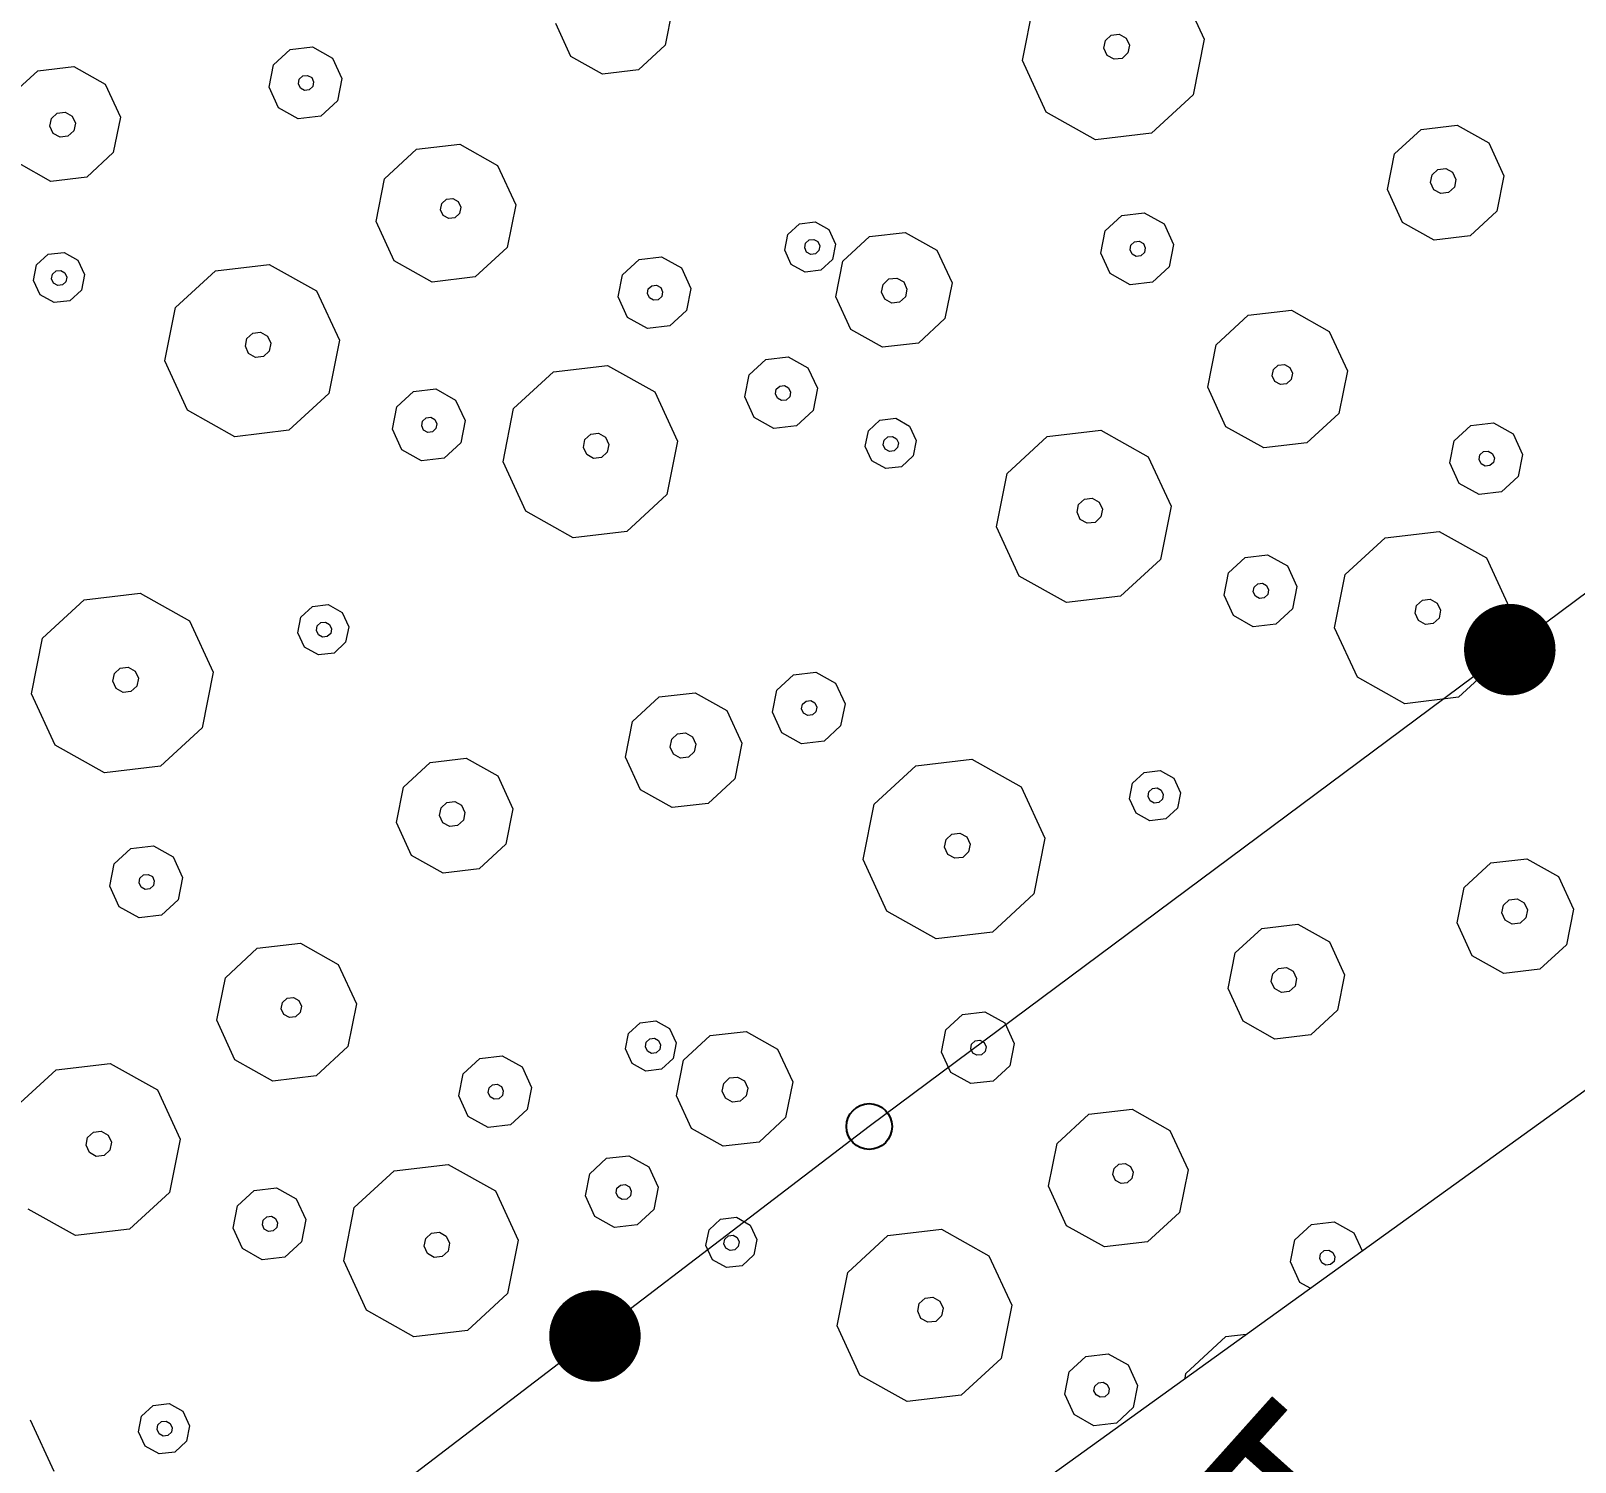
# Model space of a CAD drawing. Header units: metres. Extents: x -2858 to 512, y -1995 to 1252.
# Drawn here: x -927.36 to -923.985, y -902.364 to -899.236 of the extents above; entities that cross this region are included whole.
import ezdxf
from ezdxf.enums import TextEntityAlignment as Align

# ---------------------------------------------------------------- set-up
doc = ezdxf.new("R2010")
doc.units = ezdxf.units.M
doc.header["$PDMODE"] = 33
doc.header["$PDSIZE"] = 0.1
for name, color, linetype in [('Calque commun', 7, 'Continuous'), ('Calque14', 7, 'Continuous'), ('Calque15', 7, 'Continuous'), ('Calque7', 7, 'Continuous'), ('Calque8', 7, 'Continuous')]:
    doc.layers.add(name, color=color, linetype=linetype)
doc.styles.add('Arial12', font='arial.ttf', dxfattribs={"width": 0.9, "height": 0.41584})

# ---------------------------------------------------------------- blocks, each defined once
blk = doc.blocks.new('PointTopo_SPE')
at = {"layer": 'Calque commun', "color": 1, "linetype": 'ByBlock', "lineweight": -2}
blk.add_point((0, 0), dxfattribs=at)
blk = doc.blocks.new('GeoRond')
at = {"linetype": 'Continuous', "ltscale": 2.5, "const_width": 0.499, "flags": 128}
blk.add_lwpolyline([(-0.2505, 0, 1), (0.2505, 0, 1)], format="xyb", close=True, dxfattribs=at)
blk = doc.blocks.new('geometrebondepartleger')
at = {"layer": 'Calque7', "color": 1, "linetype": 'Continuous', "lineweight": 9}
blk.add_polyline3d([(141.2008, 124.9129, 79), (146.0805, 124.0046, 79), (151.5015, 122.9015, 79), (157.3363, 121.7891, 79), (165.9825, 119.9858, 79), (155.3815, 121.9588, 79), (170.0435, 119.0562, 79)], dxfattribs=at)
at = {"layer": 'Calque14', "color": 0, "linetype": 'ByBlock', "lineweight": -2}
blk.add_blockref('PointTopo_SPE', (151.5015, 122.9015, 79), dxfattribs=at)
at = {"layer": 'Calque8', "color": 0, "linetype": 'ByBlock', "lineweight": -2}
for p, xscale, yscale, zscale, rotation in [((149.791, 123.2496, 79), 0.1999999984221459, 0.1999999984221459, 0.1999999984221459, 348.4973528603933), ((152.2426, 122.7602, 79), 0.1999999977532173, 0.1999999977532173, 0.1999999977532173, 349.2065595604402)]:
    blk.add_blockref('GeoRond', p, dxfattribs=dict(at, xscale=xscale, yscale=yscale, zscale=zscale, rotation=rotation))
at = {"layer": 'Calque15', "color": 1, "linetype": 'ByBlock', "lineweight": -2, "style": 'Arial12', "width": 0.9}
blk.add_text('127.77', height=0.41584, dxfattribs=at).set_placement((151.3134, 124.3667, 206.7689), align=Align.TOP_LEFT)
blk = doc.blocks.new('pattern')
at = {"layer": 'Calque commun', "color": 54, "linetype": 'Continuous', "lineweight": 9}
for p, q in [((80.7371, 112.5218), (80.7543, 112.5616)), ((80.7478, 112.4735), (80.7371, 112.5218)), ((80.7993, 112.5166), (80.8034, 112.5261)), ((80.8015, 112.5065), (80.7993, 112.5166)), ((80.8034, 112.5261), (80.8123, 112.5314)), ((80.8123, 112.5314), (80.8227, 112.5304)), ((80.8227, 112.5304), (80.8304, 112.5236)), ((80.8327, 112.5134), (80.8286, 112.5039)), ((80.8304, 112.5236), (80.8327, 112.5134)), ((80.8908, 112.5316), (80.8963, 112.5066)), ((80.8093, 112.4996), (80.8015, 112.5065)), ((80.8196, 112.4986), (80.8093, 112.4996)), ((80.8286, 112.5039), (80.8196, 112.4986)), ((80.8963, 112.5066), (80.8767, 112.4612)), ((81.0927, 112.4649), (81.0593, 112.4945)), ((79.8899, 112.4081), (79.958, 112.4483)), ((79.958, 112.4483), (80.0368, 112.4408)), ((80.7849, 112.4408), (80.7478, 112.4735)), ((80.8767, 112.4612), (80.8341, 112.4361)), ((81.2109, 112.4537), (81.0927, 112.4649)), ((81.22, 112.4591), (81.2109, 112.4537)), ((80.0368, 112.4408), (80.0961, 112.3885)), ((80.8341, 112.4361), (80.7849, 112.4408)), ((81.301, 112.3921), (81.3436, 112.4173)), ((81.3436, 112.4173), (81.3928, 112.4126)), ((81.3928, 112.4126), (81.4299, 112.3799)), ((79.8584, 112.3355), (79.8899, 112.4081)), ((80.0961, 112.3885), (80.1133, 112.3112)), ((81.2814, 112.3468), (81.301, 112.3921)), ((81.4299, 112.3799), (81.4407, 112.3316)), ((79.9583, 112.334), (79.9732, 112.3428)), ((79.9732, 112.3428), (79.9904, 112.3412)), ((81.2921, 112.2985), (81.2814, 112.3468)), ((81.3436, 112.3417), (81.3477, 112.3512)), ((81.3458, 112.3315), (81.3436, 112.3417)), ((81.3477, 112.3512), (81.3566, 112.3565)), ((81.3566, 112.3565), (81.367, 112.3555)), ((81.367, 112.3555), (81.3748, 112.3486)), ((81.3748, 112.3486), (81.377, 112.3385)), ((79.8756, 112.2583), (79.8584, 112.3355)), ((79.9514, 112.3182), (79.9583, 112.334)), ((79.9552, 112.3013), (79.9514, 112.3182)), ((79.9904, 112.3412), (80.0034, 112.3297)), ((80.0072, 112.3128), (80.0003, 112.297)), ((80.0034, 112.3297), (80.0072, 112.3128)), ((80.1133, 112.3112), (80.0818, 112.2387)), ((81.3536, 112.3246), (81.3458, 112.3315)), ((81.3639, 112.3237), (81.3536, 112.3246)), ((81.3729, 112.3289), (81.3639, 112.3237)), ((81.377, 112.3385), (81.3729, 112.3289)), ((81.4407, 112.3316), (81.421, 112.2862)), ((79.9682, 112.2898), (79.9552, 112.3013)), ((79.9854, 112.2882), (79.9682, 112.2898)), ((80.0003, 112.297), (79.9854, 112.2882)), ((81.3292, 112.2658), (81.2921, 112.2985)), ((81.421, 112.2862), (81.3784, 112.2611)), ((79.9349, 112.2059), (79.8756, 112.2583)), ((81.3784, 112.2611), (81.3292, 112.2658)), ((80.0818, 112.2387), (80.0137, 112.1984)), ((80.8761, 112.1601), (80.9579, 112.2084)), ((80.9579, 112.2084), (81.0524, 112.1994)), ((80.0137, 112.1984), (79.9349, 112.2059)), ((81.0524, 112.1994), (81.1235, 112.1366)), ((80.3305, 112.1305), (80.3986, 112.1707)), ((80.3986, 112.1707), (80.4773, 112.1632)), ((80.4773, 112.1632), (80.5367, 112.1109)), ((80.8383, 112.0731), (80.8761, 112.1601)), ((80.299, 112.058), (80.3305, 112.1305)), ((80.5367, 112.1109), (80.5538, 112.0337)), ((81.1235, 112.1366), (81.1442, 112.0439)), ((81.3536, 112.0702), (81.4558, 112.1305)), ((81.4558, 112.1305), (81.574, 112.1193)), ((81.574, 112.1193), (81.6629, 112.0407)), ((80.859, 111.9804), (80.8383, 112.0731)), ((80.9546, 112.0617), (80.9601, 112.0744)), ((80.9601, 112.0744), (80.972, 112.0814)), ((80.972, 112.0814), (80.9858, 112.0801)), ((80.9858, 112.0801), (80.9962, 112.071)), ((80.3162, 111.9807), (80.299, 112.058)), ((80.3994, 112.0421), (80.4063, 112.058)), ((80.4032, 112.0252), (80.3994, 112.0421)), ((80.4063, 112.058), (80.4212, 112.0668)), ((80.4212, 112.0668), (80.4384, 112.0651)), ((80.4384, 112.0651), (80.4514, 112.0537)), ((80.4514, 112.0537), (80.4552, 112.0368)), ((80.9576, 112.0482), (80.9546, 112.0617)), ((80.968, 112.039), (80.9576, 112.0482)), ((80.9817, 112.0377), (80.968, 112.039)), ((80.9937, 112.0447), (80.9817, 112.0377)), ((80.9992, 112.0574), (80.9937, 112.0447)), ((80.9962, 112.071), (80.9992, 112.0574)), ((81.1442, 112.0439), (81.1064, 111.9568)), ((81.3064, 111.9613), (81.3536, 112.0702)), ((81.6629, 112.0407), (81.6887, 111.9249)), ((80.4162, 112.0138), (80.4032, 112.0252)), ((80.4334, 112.0121), (80.4162, 112.0138)), ((80.4483, 112.0209), (80.4334, 112.0121)), ((80.4552, 112.0368), (80.4483, 112.0209)), ((80.5538, 112.0337), (80.5224, 111.9611)), ((80.3755, 111.9284), (80.3162, 111.9807)), ((80.9301, 111.9176), (80.859, 111.9804)), ((81.4586, 111.963), (81.4735, 111.9718)), ((81.4735, 111.9718), (81.4907, 111.9702)), ((80.5224, 111.9611), (80.4543, 111.9209)), ((81.1064, 111.9568), (81.0246, 111.9086)), ((81.3322, 111.8455), (81.3064, 111.9613)), ((81.4517, 111.9471), (81.4586, 111.963)), ((81.4555, 111.9302), (81.4517, 111.9471)), ((81.4907, 111.9702), (81.5037, 111.9587)), ((81.5075, 111.9418), (81.5006, 111.9259)), ((81.5037, 111.9587), (81.5075, 111.9418)), ((79.492, 111.863), (79.5942, 111.9233)), ((79.5942, 111.9233), (79.7123, 111.912)), ((79.7123, 111.912), (79.8013, 111.8335)), ((80.4543, 111.9209), (80.3755, 111.9284)), ((81.0246, 111.9086), (80.9301, 111.9176)), ((81.4685, 111.9188), (81.4555, 111.9302)), ((81.4857, 111.9172), (81.4685, 111.9188)), ((81.5006, 111.9259), (81.4857, 111.9172)), ((81.6887, 111.9249), (81.6415, 111.8161)), ((79.4448, 111.7541), (79.492, 111.863)), ((81.4212, 111.767), (81.3322, 111.8455)), ((79.8013, 111.8335), (79.8271, 111.7177)), ((81.6415, 111.8161), (81.5393, 111.7557)), ((79.4706, 111.6383), (79.4448, 111.7541)), ((79.5901, 111.7399), (79.597, 111.7558)), ((79.5939, 111.723), (79.5901, 111.7399)), ((79.597, 111.7558), (79.6119, 111.7646)), ((79.6119, 111.7646), (79.6291, 111.7629)), ((79.6291, 111.7629), (79.6421, 111.7515)), ((79.6458, 111.7346), (79.639, 111.7187)), ((79.6421, 111.7515), (79.6458, 111.7346)), ((81.5393, 111.7557), (81.4212, 111.767)), ((79.6068, 111.7115), (79.5939, 111.723)), ((79.6241, 111.7099), (79.6068, 111.7115)), ((79.639, 111.7187), (79.6241, 111.7099)), ((79.8271, 111.7177), (79.7799, 111.6088)), ((80.924, 111.6928), (80.9666, 111.718)), ((80.9666, 111.718), (81.0158, 111.7133)), ((81.0158, 111.7133), (81.0528, 111.6806)), ((79.2236, 111.6619), (79.2661, 111.687)), ((79.2661, 111.687), (79.3153, 111.6824)), ((79.3153, 111.6824), (79.3524, 111.6496)), ((80.9043, 111.6475), (80.924, 111.6928)), ((81.0528, 111.6806), (81.0636, 111.6323)), ((79.2039, 111.6166), (79.2236, 111.6619)), ((79.3524, 111.6496), (79.3632, 111.6014)), ((79.5596, 111.5597), (79.4706, 111.6383)), ((80.9151, 111.5992), (80.9043, 111.6475)), ((80.9665, 111.6424), (80.9706, 111.6519)), ((80.9688, 111.6322), (80.9665, 111.6424)), ((80.9706, 111.6519), (80.9796, 111.6572)), ((80.9796, 111.6572), (80.9899, 111.6562)), ((80.9899, 111.6562), (80.9977, 111.6493)), ((81, 111.6392), (80.9958, 111.6296)), ((80.9977, 111.6493), (81, 111.6392)), ((79.2146, 111.5683), (79.2039, 111.6166)), ((79.2661, 111.6114), (79.2702, 111.621)), ((79.2683, 111.6013), (79.2661, 111.6114)), ((79.2761, 111.5944), (79.2683, 111.6013)), ((79.2702, 111.621), (79.2792, 111.6262)), ((79.2792, 111.6262), (79.2895, 111.6252)), ((79.2895, 111.6252), (79.2973, 111.6184)), ((79.2995, 111.6082), (79.2954, 111.5987)), ((79.2973, 111.6184), (79.2995, 111.6082)), ((79.3632, 111.6014), (79.3435, 111.556)), ((79.7799, 111.6088), (79.6777, 111.5485)), ((80.2732, 111.598), (80.303, 111.6156)), ((80.303, 111.6156), (80.3375, 111.6123)), ((80.3375, 111.6123), (80.3634, 111.5894)), ((80.9521, 111.5665), (80.9151, 111.5992)), ((80.9766, 111.6254), (80.9688, 111.6322)), ((80.9869, 111.6244), (80.9766, 111.6254)), ((80.9958, 111.6296), (80.9869, 111.6244)), ((81.0636, 111.6323), (81.0439, 111.5869)), ((79.2517, 111.5356), (79.2146, 111.5683)), ((79.2865, 111.5934), (79.2761, 111.5944)), ((79.2954, 111.5987), (79.2865, 111.5934)), ((80.2595, 111.5663), (80.2732, 111.598)), ((80.267, 111.5325), (80.2595, 111.5663)), ((80.2972, 111.5634), (80.3014, 111.5729)), ((80.3014, 111.5729), (80.3103, 111.5782)), ((80.3103, 111.5782), (80.3207, 111.5772)), ((80.3207, 111.5772), (80.3284, 111.5704)), ((80.3284, 111.5704), (80.3307, 111.5602)), ((80.3634, 111.5894), (80.371, 111.5556)), ((81.0014, 111.5618), (80.9521, 111.5665)), ((81.0439, 111.5869), (81.0014, 111.5618)), ((81.6183, 111.5593), (81.6481, 111.5769)), ((81.6481, 111.5769), (81.6826, 111.5736)), ((81.6826, 111.5736), (81.7085, 111.5507)), ((79.3009, 111.5309), (79.2517, 111.5356)), ((79.3435, 111.556), (79.3009, 111.5309)), ((79.6777, 111.5485), (79.5596, 111.5597)), ((80.2929, 111.5096), (80.267, 111.5325)), ((80.2995, 111.5533), (80.2972, 111.5634)), ((80.3073, 111.5464), (80.2995, 111.5533)), ((80.3176, 111.5454), (80.3073, 111.5464)), ((80.3266, 111.5507), (80.3176, 111.5454)), ((80.3307, 111.5602), (80.3266, 111.5507)), ((80.371, 111.5556), (80.3572, 111.5239)), ((81.6045, 111.5275), (81.6183, 111.5593)), ((81.644, 111.5248), (81.6481, 111.5343)), ((81.6481, 111.5343), (81.6571, 111.5396)), ((81.6571, 111.5396), (81.6674, 111.5386)), ((81.6674, 111.5386), (81.6752, 111.5317)), ((81.6752, 111.5317), (81.6774, 111.5216)), ((81.7085, 111.5507), (81.716, 111.5169)), ((79.7679, 111.4869), (79.8104, 111.5121)), ((79.8104, 111.5121), (79.8597, 111.5074)), ((79.8597, 111.5074), (79.8967, 111.4747)), ((80.3274, 111.5063), (80.2929, 111.5096)), ((80.3572, 111.5239), (80.3274, 111.5063)), ((80.545, 111.4437), (80.6514, 111.5065)), ((80.6514, 111.5065), (80.7744, 111.4948)), ((81.6121, 111.4937), (81.6045, 111.5275)), ((81.6462, 111.5146), (81.644, 111.5248)), ((81.654, 111.5078), (81.6462, 111.5146)), ((81.6644, 111.5068), (81.654, 111.5078)), ((81.6733, 111.5121), (81.6644, 111.5068)), ((81.6774, 111.5216), (81.6733, 111.5121)), ((81.716, 111.5169), (81.7023, 111.4851)), ((79.7482, 111.4416), (79.7679, 111.4869)), ((79.8967, 111.4747), (79.9075, 111.4264)), ((80.7744, 111.4948), (80.8671, 111.413)), ((81.638, 111.4708), (81.6121, 111.4937)), ((81.6725, 111.4676), (81.638, 111.4708)), ((81.7023, 111.4851), (81.6725, 111.4676)), ((79.7589, 111.3933), (79.7482, 111.4416)), ((79.8104, 111.4365), (79.8145, 111.446)), ((79.8127, 111.4263), (79.8104, 111.4365)), ((79.8145, 111.446), (79.8235, 111.4513)), ((79.8235, 111.4513), (79.8338, 111.4503)), ((79.8338, 111.4503), (79.8416, 111.4434)), ((79.8438, 111.4333), (79.8397, 111.4237)), ((79.8416, 111.4434), (79.8438, 111.4333)), ((80.4958, 111.3303), (80.545, 111.4437)), ((79.8204, 111.4194), (79.8127, 111.4263)), ((79.8308, 111.4185), (79.8204, 111.4194)), ((79.8397, 111.4237), (79.8308, 111.4185)), ((79.9075, 111.4264), (79.8878, 111.381)), ((80.8671, 111.413), (80.894, 111.2923)), ((81.3096, 111.3882), (81.3777, 111.4285)), ((81.3777, 111.4285), (81.4565, 111.4209)), ((81.4565, 111.4209), (81.5158, 111.3686)), ((79.796, 111.3606), (79.7589, 111.3933)), ((79.8878, 111.381), (79.8452, 111.3559)), ((81.2781, 111.3157), (81.3096, 111.3882)), ((81.5158, 111.3686), (81.533, 111.2914)), ((79.8452, 111.3559), (79.796, 111.3606)), ((80.5227, 111.2096), (80.4958, 111.3303)), ((80.657, 111.3145), (80.6639, 111.3304)), ((80.6639, 111.3304), (80.6788, 111.3392)), ((80.6788, 111.3392), (80.696, 111.3376)), ((80.696, 111.3376), (80.709, 111.3261)), ((81.3852, 111.3238), (81.4001, 111.3326)), ((81.4001, 111.3326), (81.4174, 111.331)), ((81.4174, 111.331), (81.4303, 111.3195)), ((81.6773, 111.3226), (81.7199, 111.3477)), ((81.7199, 111.3477), (81.7691, 111.343)), ((81.7691, 111.343), (81.8062, 111.3103)), ((79.3429, 111.255), (79.4247, 111.3032)), ((79.4247, 111.3032), (79.5192, 111.2942)), ((80.6608, 111.2976), (80.657, 111.3145)), ((80.6737, 111.2862), (80.6608, 111.2976)), ((80.7127, 111.3092), (80.7059, 111.2933)), ((80.709, 111.3261), (80.7127, 111.3092)), ((81.2953, 111.2384), (81.2781, 111.3157)), ((81.3783, 111.308), (81.3852, 111.3238)), ((81.3821, 111.2911), (81.3783, 111.308)), ((81.4341, 111.3027), (81.4272, 111.2868)), ((81.4303, 111.3195), (81.4341, 111.3027)), ((81.6576, 111.2772), (81.6773, 111.3226)), ((81.8062, 111.3103), (81.8169, 111.2621)), ((78.7973, 111.2253), (78.8654, 111.2655)), ((78.8654, 111.2655), (78.9442, 111.258)), ((79.5192, 111.2942), (79.5903, 111.2314)), ((80.691, 111.2845), (80.6737, 111.2862)), ((80.7059, 111.2933), (80.691, 111.2845)), ((80.894, 111.2923), (80.8448, 111.1789)), ((81.3951, 111.2796), (81.3821, 111.2911)), ((81.4123, 111.278), (81.3951, 111.2796)), ((81.4272, 111.2868), (81.4123, 111.278)), ((81.533, 111.2914), (81.5015, 111.2188)), ((81.6684, 111.229), (81.6576, 111.2772)), ((81.7185, 111.275), (81.7227, 111.2846)), ((81.7208, 111.2649), (81.7185, 111.275)), ((81.7286, 111.258), (81.7208, 111.2649)), ((81.7227, 111.2846), (81.7316, 111.2898)), ((81.7316, 111.2898), (81.7419, 111.2888)), ((81.7478, 111.2623), (81.7389, 111.257)), ((81.7419, 111.2888), (81.7497, 111.282)), ((81.752, 111.2718), (81.7478, 111.2623)), ((81.7497, 111.282), (81.752, 111.2718)), ((81.8169, 111.2621), (81.7972, 111.2167)), ((78.9442, 111.258), (79.0035, 111.2057)), ((79.3052, 111.1679), (79.3429, 111.255)), ((79.5903, 111.2314), (79.611, 111.1387)), ((81.3546, 111.1861), (81.2953, 111.2384)), ((81.7055, 111.1962), (81.6684, 111.229)), ((81.7389, 111.257), (81.7286, 111.258)), ((81.9677, 111.1718), (82.0699, 111.2321)), ((82.0699, 111.2321), (82.188, 111.2209)), ((78.7658, 111.1528), (78.7973, 111.2253)), ((79.0035, 111.2057), (79.0207, 111.1285)), ((79.8205, 111.165), (79.9227, 111.2253)), ((79.9227, 111.2253), (80.0408, 111.2141)), ((80.0408, 111.2141), (80.1297, 111.1356)), ((80.6153, 111.1278), (80.5227, 111.2096)), ((81.5015, 111.2188), (81.4334, 111.1786)), ((81.7547, 111.1916), (81.7055, 111.1962)), ((81.7972, 111.2167), (81.7547, 111.1916)), ((82.188, 111.2209), (82.2769, 111.1423)), ((78.8731, 111.1528), (78.888, 111.1616)), ((78.888, 111.1616), (78.9053, 111.1599)), ((79.3258, 111.0752), (79.3052, 111.1679)), ((79.4214, 111.1565), (79.4269, 111.1692)), ((79.4269, 111.1692), (79.4388, 111.1762)), ((79.4388, 111.1762), (79.4526, 111.1749)), ((79.4526, 111.1749), (79.463, 111.1658)), ((79.463, 111.1658), (79.466, 111.1522)), ((79.7733, 111.0562), (79.8205, 111.165)), ((80.8448, 111.1789), (80.7384, 111.1161)), ((81.4334, 111.1786), (81.3546, 111.1861)), ((81.9205, 111.0629), (81.9677, 111.1718)), ((78.783, 111.0755), (78.7658, 111.1528)), ((78.8663, 111.1369), (78.8731, 111.1528)), ((78.87, 111.12), (78.8663, 111.1369)), ((78.9053, 111.1599), (78.9182, 111.1485)), ((78.922, 111.1316), (78.9151, 111.1157)), ((78.9182, 111.1485), (78.922, 111.1316)), ((79.0207, 111.1285), (78.9892, 111.0559)), ((79.4244, 111.143), (79.4214, 111.1565)), ((79.4348, 111.1338), (79.4244, 111.143)), ((79.4486, 111.1325), (79.4348, 111.1338)), ((79.4605, 111.1395), (79.4486, 111.1325)), ((79.466, 111.1522), (79.4605, 111.1395)), ((79.611, 111.1387), (79.5732, 111.0516)), ((80.1297, 111.1356), (80.1555, 111.0197)), ((80.7384, 111.1161), (80.6153, 111.1278)), ((81.4021, 111.11), (81.4159, 111.1418)), ((81.4159, 111.1418), (81.4457, 111.1593)), ((81.4457, 111.1593), (81.4802, 111.1561)), ((81.4802, 111.1561), (81.5061, 111.1332)), ((81.5061, 111.1332), (81.5136, 111.0994)), ((82.2769, 111.1423), (82.3027, 111.0265)), ((78.883, 111.1086), (78.87, 111.12)), ((78.9002, 111.1069), (78.883, 111.1086)), ((78.9151, 111.1157), (78.9002, 111.1069)), ((81.4097, 111.0762), (81.4021, 111.11)), ((81.4378, 111.1096), (81.4419, 111.1192)), ((81.44, 111.0995), (81.4378, 111.1096)), ((81.4478, 111.0926), (81.44, 111.0995)), ((81.4419, 111.1192), (81.4509, 111.1244)), ((81.4582, 111.0916), (81.4478, 111.0926)), ((81.4509, 111.1244), (81.4612, 111.1234)), ((81.4671, 111.0969), (81.4582, 111.0916)), ((81.4612, 111.1234), (81.469, 111.1166)), ((81.4712, 111.1064), (81.4671, 111.0969)), ((81.469, 111.1166), (81.4712, 111.1064)), ((81.5136, 111.0994), (81.4999, 111.0676)), ((78.8423, 111.0232), (78.783, 111.0755)), ((79.397, 111.0124), (79.3258, 111.0752)), ((79.9254, 111.0578), (79.9403, 111.0666)), ((79.9403, 111.0666), (79.9576, 111.065)), ((79.9576, 111.065), (79.9705, 111.0535)), ((81.4356, 111.0533), (81.4097, 111.0762)), ((81.4999, 111.0676), (81.4701, 111.05)), ((81.9463, 110.9471), (81.9205, 111.0629)), ((82.0658, 111.0487), (82.0726, 111.0646)), ((82.0726, 111.0646), (82.0876, 111.0734)), ((82.0876, 111.0734), (82.1048, 111.0718)), ((82.1048, 111.0718), (82.1178, 111.0603)), ((82.1178, 111.0603), (82.1215, 111.0434)), ((78.9892, 111.0559), (78.9211, 111.0157)), ((79.5732, 111.0516), (79.4915, 111.0034)), ((79.7991, 110.9403), (79.7733, 111.0562)), ((79.9185, 111.0419), (79.9254, 111.0578)), ((79.9223, 111.025), (79.9185, 111.0419)), ((79.9743, 111.0366), (79.9674, 111.0208)), ((79.9705, 111.0535), (79.9743, 111.0366)), ((81.4701, 111.05), (81.4356, 111.0533)), ((82.0695, 111.0318), (82.0658, 111.0487)), ((82.0825, 111.0204), (82.0695, 111.0318)), ((82.1146, 111.0275), (82.0997, 111.0187)), ((82.1215, 111.0434), (82.1146, 111.0275)), ((82.3027, 111.0265), (82.2555, 110.9176)), ((78.9211, 111.0157), (78.8423, 111.0232)), ((79.4915, 111.0034), (79.397, 111.0124)), ((79.9353, 111.0136), (79.9223, 111.025)), ((79.9525, 111.012), (79.9353, 111.0136)), ((79.9674, 111.0208), (79.9525, 111.012)), ((80.1555, 111.0197), (80.1083, 110.9109)), ((81.6992, 110.9707), (81.7418, 110.9959)), ((81.7418, 110.9959), (81.791, 110.9912)), ((82.0997, 111.0187), (82.0825, 111.0204)), ((81.6796, 110.9254), (81.6992, 110.9707)), ((81.791, 110.9912), (81.8281, 110.9585)), ((81.8281, 110.9585), (81.8388, 110.9102)), ((79.888, 110.8618), (79.7991, 110.9403)), ((80.6173, 110.9221), (80.6599, 110.9472)), ((80.6599, 110.9472), (80.7091, 110.9426)), ((80.7091, 110.9426), (80.7462, 110.9098)), ((81.6903, 110.8771), (81.6796, 110.9254)), ((81.7418, 110.9203), (81.7459, 110.9298)), ((81.7459, 110.9298), (81.7548, 110.9351)), ((81.7548, 110.9351), (81.7652, 110.9341)), ((81.7652, 110.9341), (81.7729, 110.9272)), ((81.7729, 110.9272), (81.7752, 110.9171)), ((82.0352, 110.8686), (81.9463, 110.9471)), ((82.7489, 110.9068), (82.7787, 110.9244)), ((82.7787, 110.9244), (82.8132, 110.9212)), ((80.1083, 110.9109), (80.0061, 110.8505)), ((80.5977, 110.8767), (80.6173, 110.9221)), ((80.7462, 110.9098), (80.757, 110.8616)), ((81.744, 110.9101), (81.7418, 110.9203)), ((81.7518, 110.9033), (81.744, 110.9101)), ((81.7621, 110.9023), (81.7518, 110.9033)), ((81.7711, 110.9076), (81.7621, 110.9023)), ((81.7752, 110.9171), (81.7711, 110.9076)), ((81.8388, 110.9102), (81.8192, 110.8648)), ((82.2555, 110.9176), (82.1534, 110.8573)), ((82.7351, 110.8751), (82.7489, 110.9068)), ((82.8132, 110.9212), (82.8391, 110.8983)), ((82.8391, 110.8983), (82.8466, 110.8645)), ((80.0061, 110.8505), (79.888, 110.8618)), ((80.6084, 110.8285), (80.5977, 110.8767)), ((80.6599, 110.8716), (80.664, 110.8811)), ((80.6621, 110.8615), (80.6599, 110.8716)), ((80.6699, 110.8546), (80.6621, 110.8615)), ((80.664, 110.8811), (80.6729, 110.8864)), ((80.6729, 110.8864), (80.6833, 110.8854)), ((80.6892, 110.8589), (80.6802, 110.8536)), ((80.6833, 110.8854), (80.6911, 110.8786)), ((80.6933, 110.8684), (80.6892, 110.8589)), ((80.6911, 110.8786), (80.6933, 110.8684)), ((80.757, 110.8616), (80.7373, 110.8162)), ((81.7274, 110.8444), (81.6903, 110.8771)), ((81.8192, 110.8648), (81.7766, 110.8397)), ((82.1534, 110.8573), (82.0352, 110.8686)), ((82.7427, 110.8413), (82.7351, 110.8751)), ((82.7729, 110.8722), (82.7771, 110.8818)), ((82.7752, 110.8621), (82.7729, 110.8722)), ((82.783, 110.8552), (82.7752, 110.8621)), ((82.7771, 110.8818), (82.786, 110.887)), ((82.786, 110.887), (82.7963, 110.8861)), ((82.8022, 110.8595), (82.7933, 110.8542)), ((82.7963, 110.8861), (82.8041, 110.8792)), ((82.8064, 110.8691), (82.8022, 110.8595)), ((82.8041, 110.8792), (82.8064, 110.8691)), ((82.8466, 110.8645), (82.8329, 110.8327)), ((80.6455, 110.7958), (80.6084, 110.8285)), ((80.6802, 110.8536), (80.6699, 110.8546)), ((80.8324, 110.8117), (80.9005, 110.852)), ((80.9005, 110.852), (80.9793, 110.8445)), ((80.9793, 110.8445), (81.0386, 110.7921)), ((81.7766, 110.8397), (81.7274, 110.8444)), ((82.7686, 110.8184), (82.7427, 110.8413)), ((82.7933, 110.8542), (82.783, 110.8552)), ((82.8329, 110.8327), (82.8031, 110.8151)), ((79.3908, 110.7877), (79.4334, 110.8128)), ((79.4334, 110.8128), (79.4826, 110.8081)), ((79.4826, 110.8081), (79.5197, 110.7754)), ((80.6947, 110.7911), (80.6455, 110.7958)), ((80.7373, 110.8162), (80.6947, 110.7911)), ((80.8009, 110.7392), (80.8324, 110.8117)), ((81.0386, 110.7921), (81.0558, 110.7149)), ((82.2239, 110.7504), (82.2435, 110.7958)), ((82.2435, 110.7958), (82.2861, 110.8209)), ((82.2861, 110.8209), (82.3353, 110.8162)), ((82.3353, 110.8162), (82.3724, 110.7835)), ((82.8031, 110.8151), (82.7686, 110.8184)), ((79.3711, 110.7423), (79.3908, 110.7877)), ((79.5197, 110.7754), (79.5304, 110.7271)), ((82.2902, 110.7548), (82.2991, 110.7601)), ((82.2991, 110.7601), (82.3095, 110.7591)), ((82.3095, 110.7591), (82.3173, 110.7522)), ((82.3724, 110.7835), (82.3832, 110.7352)), ((79.3819, 110.694), (79.3711, 110.7423)), ((79.4333, 110.7372), (79.4375, 110.7467)), ((79.4356, 110.727), (79.4333, 110.7372)), ((79.4434, 110.7202), (79.4356, 110.727)), ((79.4375, 110.7467), (79.4464, 110.752)), ((79.4464, 110.752), (79.4567, 110.751)), ((79.4627, 110.7245), (79.4537, 110.7192)), ((79.4567, 110.751), (79.4645, 110.7441)), ((79.4668, 110.734), (79.4627, 110.7245)), ((79.4645, 110.7441), (79.4668, 110.734)), ((79.5304, 110.7271), (79.5108, 110.6818)), ((80.8181, 110.6619), (80.8009, 110.7392)), ((80.8939, 110.7218), (80.9008, 110.7377)), ((80.8977, 110.7049), (80.8939, 110.7218)), ((80.9008, 110.7377), (80.9157, 110.7465)), ((80.9157, 110.7465), (80.9329, 110.7448)), ((80.9329, 110.7448), (80.9459, 110.7334)), ((80.9459, 110.7334), (80.9497, 110.7165)), ((82.2346, 110.7022), (82.2239, 110.7504)), ((82.2861, 110.7453), (82.2902, 110.7548)), ((82.2883, 110.7352), (82.2861, 110.7453)), ((82.2961, 110.7283), (82.2883, 110.7352)), ((82.3064, 110.7273), (82.2961, 110.7283)), ((82.3154, 110.7326), (82.3064, 110.7273)), ((82.3195, 110.7421), (82.3154, 110.7326)), ((82.3173, 110.7522), (82.3195, 110.7421)), ((82.3832, 110.7352), (82.3635, 110.6899)), ((82.9715, 110.6391), (83.0206, 110.7525)), ((79.419, 110.6613), (79.3819, 110.694)), ((79.4537, 110.7192), (79.4434, 110.7202)), ((80.9107, 110.6935), (80.8977, 110.7049)), ((80.9279, 110.6918), (80.9107, 110.6935)), ((80.9428, 110.7006), (80.9279, 110.6918)), ((80.9497, 110.7165), (80.9428, 110.7006)), ((81.0558, 110.7149), (81.0243, 110.6423)), ((82.2717, 110.6694), (82.2346, 110.7022)), ((82.3635, 110.6899), (82.3209, 110.6647)), ((79.4682, 110.6566), (79.419, 110.6613)), ((79.5108, 110.6818), (79.4682, 110.6566)), ((80.0714, 110.6223), (80.0851, 110.6541)), ((80.0851, 110.6541), (80.1149, 110.6717)), ((80.1149, 110.6717), (80.1494, 110.6684)), ((80.1494, 110.6684), (80.1753, 110.6455)), ((80.8774, 110.6096), (80.8181, 110.6619)), ((82.3209, 110.6647), (82.2717, 110.6694)), ((80.0789, 110.5885), (80.0714, 110.6223)), ((80.1108, 110.6196), (80.1149, 110.6291)), ((80.1149, 110.6291), (80.1239, 110.6344)), ((80.1239, 110.6344), (80.1342, 110.6334)), ((80.1342, 110.6334), (80.142, 110.6265)), ((80.142, 110.6265), (80.1443, 110.6164)), ((80.1753, 110.6455), (80.1829, 110.6117)), ((81.0243, 110.6423), (80.9562, 110.6021)), ((79.0118, 110.5385), (79.1182, 110.6013)), ((79.1182, 110.6013), (79.2413, 110.5896)), ((79.2413, 110.5896), (79.3339, 110.5078)), ((80.1048, 110.5656), (80.0789, 110.5885)), ((80.1131, 110.6094), (80.1108, 110.6196)), ((80.1208, 110.6026), (80.1131, 110.6094)), ((80.1312, 110.6016), (80.1208, 110.6026)), ((80.1401, 110.6069), (80.1312, 110.6016)), ((80.1443, 110.6164), (80.1401, 110.6069)), ((80.1829, 110.6117), (80.1691, 110.5799)), ((80.9562, 110.6021), (80.8774, 110.6096)), ((81.8186, 110.5638), (81.9004, 110.6121)), ((81.9004, 110.6121), (81.9949, 110.6031)), ((81.9949, 110.6031), (82.066, 110.5402)), ((80.1393, 110.5624), (80.1048, 110.5656)), ((80.1691, 110.5799), (80.1393, 110.5624)), ((81.273, 110.5342), (81.3411, 110.5744)), ((81.3411, 110.5744), (81.4198, 110.5669)), ((81.4198, 110.5669), (81.4792, 110.5145)), ((81.7808, 110.4767), (81.8186, 110.5638)), ((78.9626, 110.4251), (79.0118, 110.5385)), ((79.7764, 110.483), (79.8445, 110.5233)), ((79.8445, 110.5233), (79.9233, 110.5157)), ((81.2415, 110.4616), (81.273, 110.5342)), ((82.066, 110.5402), (82.0867, 110.4476)), ((82.2962, 110.4739), (82.3983, 110.5342)), ((82.3983, 110.5342), (82.5165, 110.5229)), ((82.5165, 110.5229), (82.6054, 110.4444)), ((79.3339, 110.5078), (79.3608, 110.3871)), ((79.9233, 110.5157), (79.9826, 110.4634)), ((81.4792, 110.5145), (81.4964, 110.4373)), ((81.9026, 110.478), (81.9145, 110.4851)), ((81.9145, 110.4851), (81.9283, 110.4838)), ((79.7449, 110.4105), (79.7764, 110.483)), ((79.9826, 110.4634), (79.9998, 110.3862)), ((81.2587, 110.3844), (81.2415, 110.4616)), ((81.3419, 110.4457), (81.3488, 110.4616)), ((81.3488, 110.4616), (81.3637, 110.4704)), ((81.3637, 110.4704), (81.3809, 110.4688)), ((81.3809, 110.4688), (81.3939, 110.4573)), ((81.3939, 110.4573), (81.3977, 110.4404)), ((81.8015, 110.384), (81.7808, 110.4767)), ((81.8971, 110.4653), (81.9026, 110.478)), ((81.9001, 110.4518), (81.8971, 110.4653)), ((81.9105, 110.4427), (81.9001, 110.4518)), ((81.9283, 110.4838), (81.9387, 110.4746)), ((81.9417, 110.4611), (81.9362, 110.4484)), ((81.9387, 110.4746), (81.9417, 110.4611)), ((82.2489, 110.365), (82.2962, 110.4739)), ((79.1238, 110.4093), (79.1307, 110.4252)), ((79.1307, 110.4252), (79.1456, 110.434)), ((79.1456, 110.434), (79.1628, 110.4324)), ((79.1628, 110.4324), (79.1758, 110.4209)), ((79.1758, 110.4209), (79.1796, 110.404)), ((79.8452, 110.4028), (79.8521, 110.4186)), ((79.8521, 110.4186), (79.867, 110.4274)), ((79.867, 110.4274), (79.8842, 110.4258)), ((79.8842, 110.4258), (79.8971, 110.4144)), ((80.1441, 110.4174), (80.1867, 110.4425)), ((80.1867, 110.4425), (80.2359, 110.4378)), ((80.2359, 110.4378), (80.273, 110.4051)), ((81.3457, 110.4288), (81.3419, 110.4457)), ((81.3587, 110.4174), (81.3457, 110.4288)), ((81.3908, 110.4246), (81.3759, 110.4158)), ((81.3977, 110.4404), (81.3908, 110.4246)), ((81.4964, 110.4373), (81.4649, 110.3647)), ((81.9242, 110.4413), (81.9105, 110.4427)), ((81.9362, 110.4484), (81.9242, 110.4413)), ((82.0867, 110.4476), (82.0489, 110.3605)), ((82.6054, 110.4444), (82.6312, 110.3286)), ((79.1276, 110.3924), (79.1238, 110.4093)), ((79.1406, 110.381), (79.1276, 110.3924)), ((79.1727, 110.3881), (79.1578, 110.3793)), ((79.1796, 110.404), (79.1727, 110.3881)), ((79.3608, 110.3871), (79.3116, 110.2737)), ((79.7621, 110.3332), (79.7449, 110.4105)), ((79.8489, 110.3859), (79.8452, 110.4028)), ((79.8619, 110.3744), (79.8489, 110.3859)), ((79.9009, 110.3975), (79.894, 110.3816)), ((79.8971, 110.4144), (79.9009, 110.3975)), ((79.9998, 110.3862), (79.9683, 110.3136)), ((80.1245, 110.372), (80.1441, 110.4174)), ((80.1895, 110.3794), (80.1984, 110.3846)), ((80.1984, 110.3846), (80.2088, 110.3837)), ((80.273, 110.4051), (80.2837, 110.3569)), ((81.318, 110.332), (81.2587, 110.3844)), ((81.3759, 110.4158), (81.3587, 110.4174)), ((81.8726, 110.3212), (81.8015, 110.384)), ((79.1578, 110.3793), (79.1406, 110.381)), ((79.8791, 110.3728), (79.8619, 110.3744)), ((79.894, 110.3816), (79.8791, 110.3728)), ((80.1352, 110.3238), (80.1245, 110.372)), ((80.1854, 110.3698), (80.1895, 110.3794)), ((80.1876, 110.3597), (80.1854, 110.3698)), ((80.1954, 110.3528), (80.1876, 110.3597)), ((80.2057, 110.3518), (80.1954, 110.3528)), ((80.2147, 110.3571), (80.2057, 110.3518)), ((80.2088, 110.3837), (80.2166, 110.3768)), ((80.2188, 110.3667), (80.2147, 110.3571)), ((80.2166, 110.3768), (80.2188, 110.3667)), ((80.2837, 110.3569), (80.2641, 110.3115)), ((81.4649, 110.3647), (81.3968, 110.3245)), ((82.0489, 110.3605), (81.9671, 110.3122)), ((82.2747, 110.2492), (82.2489, 110.365)), ((82.3942, 110.3508), (82.4011, 110.3667)), ((82.398, 110.3339), (82.3942, 110.3508)), ((82.4011, 110.3667), (82.416, 110.3755)), ((82.416, 110.3755), (82.4332, 110.3738)), ((82.4332, 110.3738), (82.4462, 110.3624)), ((82.4462, 110.3624), (82.45, 110.3455)), ((79.8214, 110.2809), (79.7621, 110.3332)), ((80.1723, 110.2911), (80.1352, 110.3238)), ((80.4345, 110.2666), (80.5367, 110.3269)), ((80.5367, 110.3269), (80.6548, 110.3157)), ((81.3968, 110.3245), (81.318, 110.332)), ((81.9671, 110.3122), (81.8726, 110.3212)), ((82.411, 110.3224), (82.398, 110.3339)), ((82.4282, 110.3208), (82.411, 110.3224)), ((82.4431, 110.3296), (82.4282, 110.3208)), ((82.45, 110.3455), (82.4431, 110.3296)), ((79.9683, 110.3136), (79.9002, 110.2734)), ((80.2215, 110.2864), (80.1723, 110.2911)), ((80.2641, 110.3115), (80.2215, 110.2864)), ((80.6548, 110.3157), (80.7438, 110.2371)), ((79.3116, 110.2737), (79.2052, 110.2109)), ((79.9002, 110.2734), (79.8214, 110.2809)), ((79.8827, 110.2366), (79.9125, 110.2542)), ((79.9125, 110.2542), (79.947, 110.2509)), ((79.947, 110.2509), (79.9729, 110.228)), ((80.3873, 110.1577), (80.4345, 110.2666)), ((82.3637, 110.1706), (82.2747, 110.2492)), ((79.869, 110.2048), (79.8827, 110.2366)), ((79.9087, 110.214), (79.9177, 110.2192)), ((79.9177, 110.2192), (79.928, 110.2183)), ((79.928, 110.2183), (79.9358, 110.2114)), ((79.9729, 110.228), (79.9805, 110.1942)), ((80.7438, 110.2371), (80.7696, 110.1213)), ((79.8765, 110.171), (79.869, 110.2048)), ((79.9046, 110.2044), (79.9087, 110.214)), ((79.9069, 110.1943), (79.9046, 110.2044)), ((79.9146, 110.1874), (79.9069, 110.1943)), ((79.925, 110.1864), (79.9146, 110.1874)), ((79.9339, 110.1917), (79.925, 110.1864)), ((79.9381, 110.2012), (79.9339, 110.1917)), ((79.9358, 110.2114), (79.9381, 110.2012)), ((79.9805, 110.1942), (79.9667, 110.1624)), ((79.9024, 110.1481), (79.8765, 110.171)), ((79.9369, 110.1448), (79.9024, 110.1481)), ((79.9667, 110.1624), (79.9369, 110.1448)), ((80.4131, 110.0419), (80.3873, 110.1577)), ((80.5326, 110.1435), (80.5395, 110.1594)), ((80.5395, 110.1594), (80.5544, 110.1682)), ((80.5544, 110.1682), (80.5716, 110.1666)), ((80.5716, 110.1666), (80.5846, 110.1551)), ((80.5846, 110.1551), (80.5883, 110.1382)), ((82.4818, 110.1594), (82.3637, 110.1706)), ((80.5364, 110.1266), (80.5326, 110.1435)), ((80.5493, 110.1152), (80.5364, 110.1266)), ((80.5666, 110.1135), (80.5493, 110.1152)), ((80.5815, 110.1223), (80.5666, 110.1135)), ((80.5883, 110.1382), (80.5815, 110.1223)), ((80.7696, 110.1213), (80.7224, 110.0125)), ((81.8665, 110.0965), (81.9091, 110.1216)), ((81.9091, 110.1216), (81.9583, 110.1169)), ((81.9583, 110.1169), (81.9953, 110.0842)), ((80.1661, 110.0656), (80.2086, 110.0907)), ((80.2086, 110.0907), (80.2579, 110.086)), ((80.2579, 110.086), (80.2949, 110.0533)), ((81.8468, 110.0511), (81.8665, 110.0965)), ((81.9953, 110.0842), (82.0061, 110.036)), ((80.1464, 110.0202), (80.1661, 110.0656)), ((80.2949, 110.0533), (80.3057, 110.005)), ((81.8576, 110.0029), (81.8468, 110.0511)), ((81.909, 110.046), (81.9131, 110.0555)), ((81.9131, 110.0555), (81.9221, 110.0608)), ((81.9221, 110.0608), (81.9324, 110.0598)), ((81.9324, 110.0598), (81.9402, 110.053)), ((81.9402, 110.053), (81.9425, 110.0428)), ((80.1571, 109.9719), (80.1464, 110.0202)), ((80.2086, 110.0151), (80.2127, 110.0246)), ((80.2108, 110.0049), (80.2086, 110.0151)), ((80.2127, 110.0246), (80.2216, 110.0299)), ((80.2216, 110.0299), (80.232, 110.0289)), ((80.232, 110.0289), (80.2398, 110.022)), ((80.2398, 110.022), (80.242, 110.0119)), ((80.5021, 109.9634), (80.4131, 110.0419)), ((80.7224, 110.0125), (80.6202, 109.9521)), ((81.2157, 110.0016), (81.2456, 110.0192)), ((81.2456, 110.0192), (81.28, 110.016)), ((81.28, 110.016), (81.3059, 109.9931)), ((81.9113, 110.0359), (81.909, 110.046)), ((81.9191, 110.029), (81.9113, 110.0359)), ((81.9294, 110.028), (81.9191, 110.029)), ((81.9383, 110.0333), (81.9294, 110.028)), ((81.9425, 110.0428), (81.9383, 110.0333)), ((82.0061, 110.036), (81.9864, 109.9906)), ((80.2186, 109.9981), (80.2108, 110.0049)), ((80.229, 109.9971), (80.2186, 109.9981)), ((80.2379, 110.0024), (80.229, 109.9971)), ((80.242, 110.0119), (80.2379, 110.0024)), ((80.3057, 110.005), (80.286, 109.9597)), ((81.202, 109.9699), (81.2157, 110.0016)), ((81.2439, 109.9766), (81.2528, 109.9818)), ((81.2528, 109.9818), (81.2632, 109.9809)), ((81.2632, 109.9809), (81.2709, 109.974)), ((81.3059, 109.9931), (81.3135, 109.9593)), ((81.8946, 109.9701), (81.8576, 110.0029)), ((81.9864, 109.9906), (81.9439, 109.9655)), ((80.1942, 109.9392), (80.1571, 109.9719)), ((80.286, 109.9597), (80.2434, 109.9345)), ((80.6202, 109.9521), (80.5021, 109.9634)), ((81.2095, 109.9361), (81.202, 109.9699)), ((81.2398, 109.967), (81.2439, 109.9766)), ((81.242, 109.9569), (81.2398, 109.967)), ((81.2498, 109.95), (81.242, 109.9569)), ((81.2601, 109.9491), (81.2498, 109.95)), ((81.2691, 109.9543), (81.2601, 109.9491)), ((81.2732, 109.9639), (81.2691, 109.9543)), ((81.2709, 109.974), (81.2732, 109.9639)), ((81.3135, 109.9593), (81.2997, 109.9275)), ((81.9439, 109.9655), (81.8946, 109.9701)), ((80.2434, 109.9345), (80.1942, 109.9392)), ((80.7104, 109.8906), (80.7529, 109.9157)), ((80.7529, 109.9157), (80.8022, 109.911)), ((81.2354, 109.9132), (81.2095, 109.9361)), ((81.2699, 109.9099), (81.2354, 109.9132)), ((81.2997, 109.9275), (81.2699, 109.9099)), ((80.6907, 109.8452), (80.7104, 109.8906)), ((80.8022, 109.911), (80.8392, 109.8783)), ((80.8392, 109.8783), (80.85, 109.83)), ((81.4874, 109.8473), (81.5939, 109.9101)), ((81.5939, 109.9101), (81.7169, 109.8984)), ((81.7169, 109.8984), (81.8096, 109.8166)), ((80.7014, 109.797), (80.6907, 109.8452)), ((80.7529, 109.8401), (80.757, 109.8496)), ((80.757, 109.8496), (80.766, 109.8549)), ((80.766, 109.8549), (80.7763, 109.8539)), ((80.7763, 109.8539), (80.7841, 109.847)), ((80.7841, 109.847), (80.7863, 109.8369)), ((81.4383, 109.7339), (81.4874, 109.8473)), ((80.7551, 109.83), (80.7529, 109.8401)), ((80.7629, 109.8231), (80.7551, 109.83)), ((80.7733, 109.8221), (80.7629, 109.8231)), ((80.7822, 109.8274), (80.7733, 109.8221)), ((80.7863, 109.8369), (80.7822, 109.8274)), ((80.85, 109.83), (80.8303, 109.7847)), ((81.8096, 109.8166), (81.8365, 109.696)), ((80.7385, 109.7642), (80.7014, 109.797)), ((80.8303, 109.7847), (80.7877, 109.7595)), ((80.7877, 109.7595), (80.7385, 109.7642)), ((81.6064, 109.734), (81.6213, 109.7428)), ((81.6213, 109.7428), (81.6385, 109.7412)), ((81.4652, 109.6133), (81.4383, 109.7339)), ((81.5995, 109.7182), (81.6064, 109.734)), ((81.6033, 109.7013), (81.5995, 109.7182)), ((81.6385, 109.7412), (81.6515, 109.7298)), ((81.6552, 109.7129), (81.6484, 109.697)), ((81.6515, 109.7298), (81.6552, 109.7129)), ((80.2854, 109.6586), (80.3672, 109.7069)), ((80.3672, 109.7069), (80.4617, 109.6979)), ((80.4617, 109.6979), (80.5328, 109.635)), ((81.6162, 109.6898), (81.6033, 109.7013)), ((81.6335, 109.6882), (81.6162, 109.6898)), ((81.6484, 109.697), (81.6335, 109.6882)), ((81.8365, 109.696), (81.7873, 109.5826)), ((79.7398, 109.629), (79.8079, 109.6692)), ((79.8079, 109.6692), (79.8867, 109.6617)), ((79.8867, 109.6617), (79.946, 109.6093)), ((80.2477, 109.5715), (80.2854, 109.6586)), ((79.946, 109.6093), (79.9632, 109.5321)), ((80.5328, 109.635), (80.5535, 109.5424)), ((80.763, 109.5687), (80.8652, 109.629)), ((80.8652, 109.629), (80.9833, 109.6177)), ((80.9833, 109.6177), (81.0722, 109.5392)), ((81.5578, 109.5314), (81.4652, 109.6133)), ((80.3694, 109.5728), (80.3813, 109.5799)), ((80.3813, 109.5799), (80.3951, 109.5786)), ((80.3951, 109.5786), (80.4055, 109.5694)), ((81.7873, 109.5826), (81.6809, 109.5197)), ((80.2683, 109.4788), (80.2477, 109.5715)), ((80.3639, 109.5601), (80.3694, 109.5728)), ((80.3669, 109.5466), (80.3639, 109.5601)), ((80.3773, 109.5375), (80.3669, 109.5466)), ((80.403, 109.5432), (80.3911, 109.5361)), ((80.4085, 109.5559), (80.403, 109.5432)), ((80.4055, 109.5694), (80.4085, 109.5559)), ((80.5535, 109.5424), (80.5157, 109.4553)), ((80.7158, 109.4598), (80.763, 109.5687)), ((79.9632, 109.5321), (79.9317, 109.4595)), ((80.3911, 109.5361), (80.3773, 109.5375)), ((81.0722, 109.5392), (81.098, 109.4234)), ((81.6809, 109.5197), (81.5578, 109.5314)), ((80.3395, 109.416), (80.2683, 109.4788)), ((80.5157, 109.4553), (80.434, 109.407)), ((80.7416, 109.344), (80.7158, 109.4598)), ((80.861, 109.4456), (80.8679, 109.4615)), ((80.8648, 109.4287), (80.861, 109.4456)), ((80.8679, 109.4615), (80.8828, 109.4703)), ((80.8828, 109.4703), (80.9001, 109.4686)), ((80.9001, 109.4686), (80.913, 109.4572)), ((80.9168, 109.4403), (80.9099, 109.4244)), ((80.913, 109.4572), (80.9168, 109.4403)), ((80.434, 109.407), (80.3395, 109.416)), ((80.8778, 109.4172), (80.8648, 109.4287)), ((80.895, 109.4156), (80.8778, 109.4172)), ((80.9099, 109.4244), (80.895, 109.4156)), ((81.098, 109.4234), (81.0508, 109.3145)), ((80.8305, 109.2654), (80.7416, 109.344)), ((81.0508, 109.3145), (80.9486, 109.2542)), ((80.9486, 109.2542), (80.8305, 109.2654)), ((80.3333, 109.1913), (80.3759, 109.2164)), ((80.3759, 109.2164), (80.4251, 109.2117)), ((80.4251, 109.2117), (80.4622, 109.179)), ((80.3136, 109.1459), (80.3333, 109.1913)), ((80.4622, 109.179), (80.4729, 109.1308)), ((80.3244, 109.0977), (80.3136, 109.1459)), ((80.3758, 109.1408), (80.38, 109.1503)), ((80.3781, 109.1307), (80.3758, 109.1408)), ((80.38, 109.1503), (80.3889, 109.1556)), ((80.3889, 109.1556), (80.3992, 109.1546)), ((80.3992, 109.1546), (80.407, 109.1478)), ((80.4093, 109.1376), (80.4052, 109.1281)), ((80.407, 109.1478), (80.4093, 109.1376)), ((80.3859, 109.1238), (80.3781, 109.1307)), ((80.3962, 109.1228), (80.3859, 109.1238)), ((80.4052, 109.1281), (80.3962, 109.1228)), ((80.4729, 109.1308), (80.4533, 109.0854)), ((80.3615, 109.0649), (80.3244, 109.0977)), ((80.4533, 109.0854), (80.4107, 109.0603)), ((81.0276, 109.0577), (81.0574, 109.0753)), ((81.0574, 109.0753), (81.0919, 109.072)), ((81.0919, 109.072), (81.1178, 109.0491)), ((80.4107, 109.0603), (80.3615, 109.0649)), ((81.0139, 109.026), (81.0276, 109.0577)), ((81.0574, 109.0327), (81.0664, 109.038)), ((81.0664, 109.038), (81.0767, 109.037)), ((81.0767, 109.037), (81.0845, 109.0302)), ((81.1178, 109.0491), (81.1254, 109.0154)), ((81.0214, 108.9922), (81.0139, 109.026)), ((81.0533, 109.0232), (81.0574, 109.0327)), ((81.0556, 109.0131), (81.0533, 109.0232)), ((81.0633, 109.0062), (81.0556, 109.0131)), ((81.0737, 109.0052), (81.0633, 109.0062)), ((81.0826, 109.0105), (81.0737, 109.0052)), ((81.0868, 109.02), (81.0826, 109.0105)), ((81.0845, 109.0302), (81.0868, 109.02)), ((81.1254, 109.0154), (81.1116, 108.9836)), ((81.0473, 108.9693), (81.0214, 108.9922)), ((81.0818, 108.966), (81.0473, 108.9693)), ((81.1116, 108.9836), (81.0818, 108.966)), ((80.7189, 108.8867), (80.787, 108.9269)), ((80.787, 108.9269), (80.8658, 108.9194)), ((80.8658, 108.9194), (80.9251, 108.867)), ((80.6874, 108.8141), (80.7189, 108.8867)), ((80.9251, 108.867), (80.9423, 108.7898)), ((80.7945, 108.8223), (80.8094, 108.8311)), ((80.8094, 108.8311), (80.8267, 108.8294)), ((80.7046, 108.7369), (80.6874, 108.8141)), ((80.7877, 108.8064), (80.7945, 108.8223)), ((80.7914, 108.7895), (80.7877, 108.8064)), ((80.8267, 108.8294), (80.8397, 108.818)), ((80.8434, 108.8011), (80.8365, 108.7852)), ((80.8397, 108.818), (80.8434, 108.8011)), ((80.8044, 108.7781), (80.7914, 108.7895)), ((80.8216, 108.7764), (80.8044, 108.7781)), ((80.8365, 108.7852), (80.8216, 108.7764)), ((80.7639, 108.6845), (80.7046, 108.7369)), ((80.8427, 108.677), (80.7639, 108.6845))]:
    blk.add_line(p, q, dxfattribs=at)
at = {"layer": 'Calque commun', "color": 7, "linetype": 'Continuous', "lineweight": 9}
mesh = blk.add_polyface(dxfattribs=at)
corners = [(70.8497, 113.5412), (53.8349, 19.1692), (74.7282, 106.3237), (76.0435, 113.5984), (74.769, 106.1763), (58.8077, 18.2701), (114.1703, 105.207), (114.1703, 98.5387)]
mesh.append_faces([[corners[k] for k in face] for face in [(3, 4, 6)]], dxfattribs={"vtx0": -1, "vtx1": -1, "color": 7})
mesh.append_faces([[corners[k] for k in face] for face in [(3, 2, 4)]], dxfattribs={"vtx0": -1, "vtx2": -1, "color": 7})
mesh.append_faces([[corners[k] for k in face] for face in [(5, 2, 1)]], dxfattribs={"vtx1": -1, "color": 7})
mesh.append_faces([[corners[k] for k in face] for face in [(0, 1, 2), (3, 0, 2)]], dxfattribs={"vtx1": -1, "vtx2": -1, "color": 7})
mesh.append_faces([[corners[k] for k in face] for face in [(4, 7, 6)]], dxfattribs={"vtx2": -1, "color": 7})

msp = doc.modelspace()

# ---------------------------------------------------------------- block references
at = {"layer": 'Calque commun', "color": 0, "linetype": 'ByBlock', "lineweight": -2, "rotation": 228.1617603435354}
for name, p in [('geometrebondepartleger', (-916.0371, -706.7784)), ('pattern', (-954.4467, -766.6559))]:
    msp.add_blockref(name, p, dxfattribs=at)

doc.saveas('drawing.dxf')
